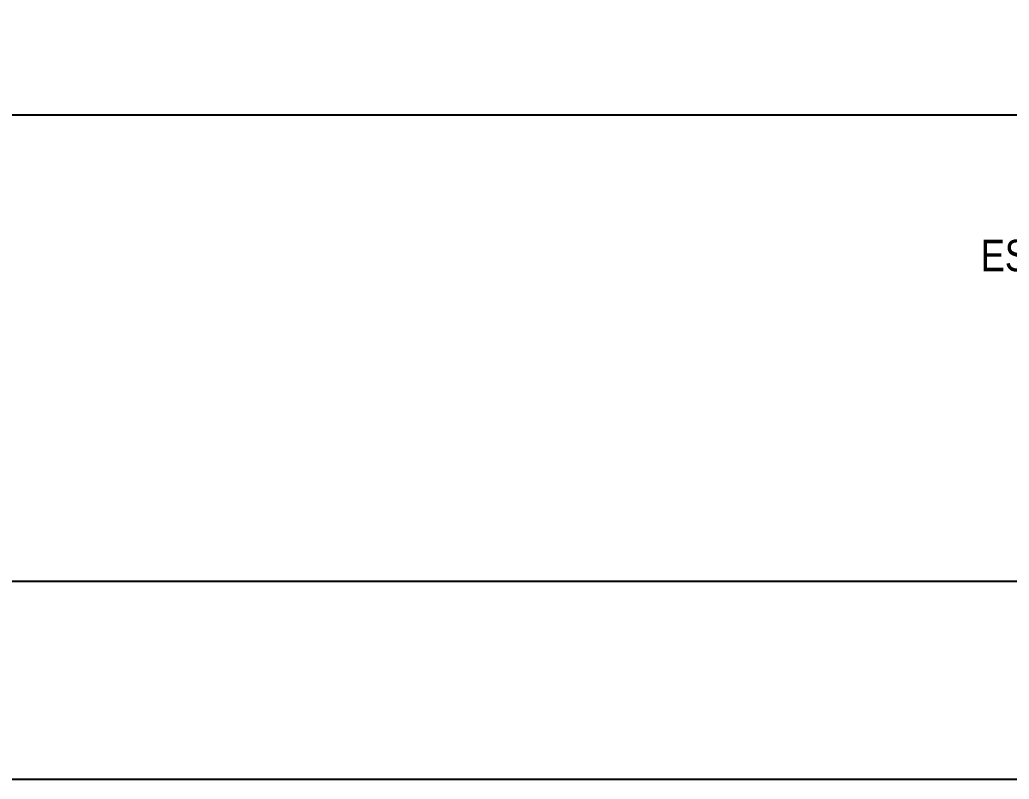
# Model space of a CAD drawing. Header units: millimetres. Extents: x -6300 to 1991, y -4770 to 4545.
# Drawn here: x -1668.8 to -1293.3, y 90.2 to 378.3 of the extents above; entities that cross this region are included whole.
import ezdxf

# ---------------------------------------------------------------- set-up
doc = ezdxf.new("R2010")
doc.units = ezdxf.units.MM
doc.header["$LTSCALE"] = 20
doc.header["$MEASUREMENT"] = 0
doc.layers.get('0').update_dxf_attribs({"linetype": 'CONTINUOUS'})
doc.layers.get('DEFPOINTS').update_dxf_attribs({"linetype": 'CONTINUOUS'})
doc.layers.add('COTA', color=7, linetype='CONTINUOUS')
doc.layers.add('Lotes', color=2, linetype='CONTINUOUS')
doc.layers.add('E-Pen-C', color=4, linetype='CONTINUOUS', lineweight=15)
doc.layers.add('E-Pen-G', color=3, linetype='CONTINUOUS', lineweight=30)
doc.styles.add('F2', font='ARIALN.TTF')
doc.dimstyles.new('DIMENSION-1', dxfattribs={"dimtxt": 0.145, "dimasz": 0.07, "dimexe": 1, "dimexo": 0, "dimgap": 0.12, "dimtad": 1, "dimzin": 7, "dimdsep": 46, "dimtxsty": 'F2', "dimblk1": 'TRACO', "dimblk2": 'TRACO', "dimsah": 1, "dimcen": 1, "dimse1": 1, "dimse2": 1, "dimclrd": 4, "dimclre": 256, "dimclrt": 4, "dimadec": 8, "dimazin": 0, "dimtfac": 1, "dimtix": 1, "dimtmove": 2, "dimatfit": 3, "dimldrblk": 'TRACO', "dimfxl": 1, "dimtolj": 1, "dimtzin": 0, "dimarcsym": 0})

# ---------------------------------------------------------------- blocks, each defined once
blk = doc.blocks.new('TRACO')
at = {"layer": 'E-Pen-C'}
for p, q in [((-1, 0), (1, 0)), ((0, 1), (0, -1))]:
    blk.add_line(p, q, dxfattribs=at)
at = {"layer": 'E-Pen-G'}
blk.add_line((-0.4, -0.4), (0.4, 0.4), dxfattribs=at)
blk = doc.blocks.new('*D840')
at = {"layer": 'COTA', "color": 4, "linetype": 'Continuous', "lineweight": -2}
blk.add_line((-2719.64, 342.17), (-469.78, 342.17), dxfattribs=at)
at = {"layer": 'DEFPOINTS', "color": 0, "linetype": 'Continuous'}
for p in [(-2719.71, 427.09, -182.96), (-469.71, 427.09, -182.96), (-469.71, 342.17)]:
    blk.add_point(p, dxfattribs=at)
at = {"layer": 'COTA', "color": 4, "linetype": 'Continuous', "lineweight": -2, "xscale": 0.07, "yscale": 0.07, "zscale": 0.07, "rotation": 180}
blk.add_blockref('TRACO', (-2719.71, 342.17), dxfattribs=at)
at = {"layer": 'COTA', "color": 4, "linetype": 'Continuous', "lineweight": -2, "xscale": 0.07, "yscale": 0.07, "zscale": 0.07}
blk.add_blockref('TRACO', (-469.71, 342.17), dxfattribs=at)
at = {"layer": 'COTA', "color": 4, "linetype": 'Continuous', "insert": (-1594.71, 342.36), "char_height": 0.145, "attachment_point": 5, "style": 'F2'}
blk.add_mtext('\\A1;2250.00', dxfattribs=at)

msp = doc.modelspace()

# ---------------------------------------------------------------- linework, layer by layer
at = {"layer": 'Lotes', "color": 2}
msp.add_lwpolyline([(-6225.21, 90.189), (1232.121, 90.189), (1232.121, 4545.189), (-6225.21, 4545.189)], close=True, dxfattribs=at)
at = {"layer": 'Lotes', "color": 1}
msp.add_lwpolyline([(-6037.71, 4470.189), (1157.121, 4470.189), (1157.121, 165.189), (-6037.71, 165.189)], close=True, dxfattribs=at)

# ---------------------------------------------------------------- texts
at = {"color": 7, "style": 'F2'}
msp.add_text("ESCADA DE ACESSO P/ COBERTA, BARRILETE E CAIXA D'ÁGUA", height=12, dxfattribs=at).set_placement((-1304.149, 282.846, -970.243))

# ---------------------------------------------------------------- dimensions: what is measured, and where the dimension line sits
at = {"layer": 'COTA', "color": 7, "linetype": 'Continuous'}
dim = msp.add_linear_dim(base=(-469.708, 342.169, 182.961), p1=(-2719.708, 427.092), p2=(-469.708, 427.092), dimstyle='DIMENSION-1', override={"dimfxl": 0.06}, dxfattribs=at)
dim.commit()
dim.dimension.update_dxf_attribs({"geometry": '*D840', "text_midpoint": (-1594.708, 342.363, 182.961)})

doc.saveas('drawing.dxf')
